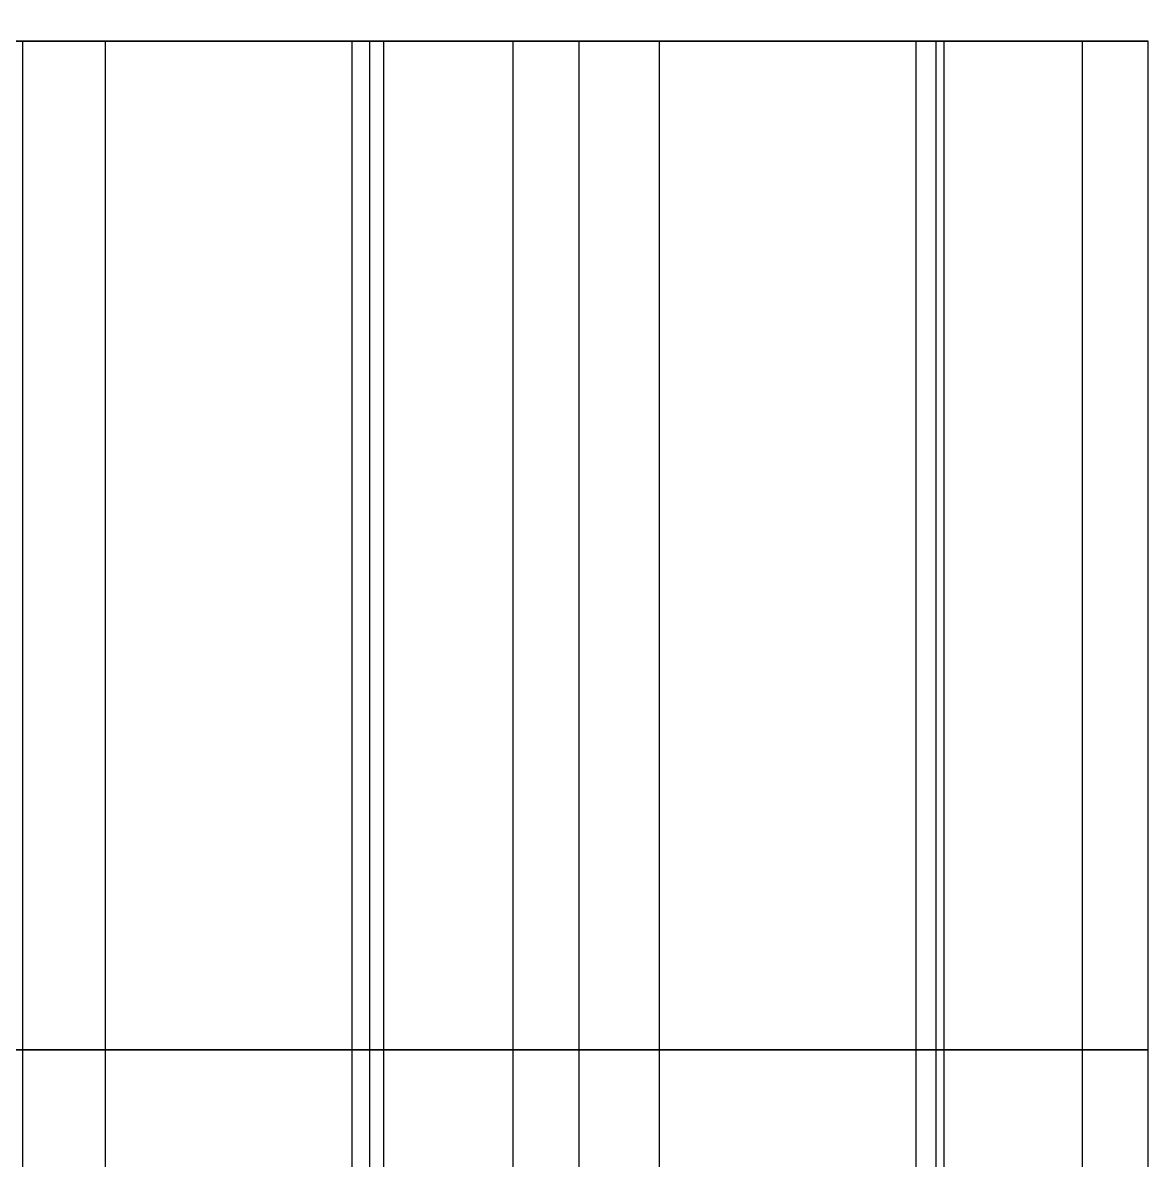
# Model space of a CAD drawing. Extents: x -60 to 60, y 140 to 264.
# Drawn here: x -32.312 to -28.965, y 197.172 to 200.555 of the extents above; entities that cross this region are included whole.
import ezdxf

# ---------------------------------------------------------------- set-up
doc = ezdxf.new("R2010")
doc.units = 0
doc.layers.add('Cut051011', color=7, linetype='CONTINUOUS')

msp = doc.modelspace()

# ---------------------------------------------------------------- linework, layer by layer
at = {"layer": 'Cut051011'}
for p, q in [((-32.312, 197.5, 553.152), (-32.312, 200.5, 553.152)), ((-32.312, 197.5, 553.152), (-32.312, 200.5, 553.152)), ((-32.312, 197.5, 646.848), (-32.312, 200.5, 646.848)), ((-32.312, 197.5, 646.848), (-32.312, 200.5, 646.848)), ((-32.0659, 197.5, 553.352), (-32.0659, 200.5, 553.352)), ((-32.0659, 197.5, 553.352), (-32.0659, 200.5, 553.352)), ((-32.0659, 197.5, 646.648), (-32.0659, 200.5, 646.648)), ((-32.0659, 197.5, 646.648), (-32.0659, 200.5, 646.648)), ((-31.3322, 197.5, 552.491), (-31.3322, 200.5, 552.491)), ((-31.3322, 197.5, 552.491), (-31.3322, 200.5, 552.491)), ((-31.3322, 197.5, 647.509), (-31.3322, 200.5, 647.509)), ((-31.3322, 197.5, 647.509), (-31.3322, 200.5, 647.509)), ((-31.2799, 197.5, 552.3), (-31.2799, 200.5, 552.3)), ((-31.2799, 197.5, 552.3), (-31.2799, 200.5, 552.3)), ((-31.2799, 197.5, 647.7), (-31.2799, 200.5, 647.7)), ((-31.2799, 197.5, 647.7), (-31.2799, 200.5, 647.7)), ((-31.2387, 197.5, 552.795), (-31.2387, 200.5, 552.795)), ((-31.2387, 197.5, 552.795), (-31.2387, 200.5, 552.795)), ((-31.2387, 197.5, 647.205), (-31.2387, 200.5, 647.205)), ((-31.2387, 197.5, 647.205), (-31.2387, 200.5, 647.205)), ((-30.8538, 197.5, 552.023), (-30.8538, 200.5, 552.023)), ((-30.8538, 197.5, 552.023), (-30.8538, 200.5, 552.023)), ((-30.8538, 197.5, 647.977), (-30.8538, 200.5, 647.977)), ((-30.8538, 197.5, 647.977), (-30.8538, 200.5, 647.977)), ((-30.6573, 197.5, 552.053), (-30.6573, 200.5, 552.053)), ((-30.6573, 197.5, 552.053), (-30.6573, 200.5, 552.053)), ((-30.6573, 197.5, 647.947), (-30.6573, 200.5, 647.947)), ((-30.6573, 197.5, 647.947), (-30.6573, 200.5, 647.947)), ((-30.4184, 197.5, 552.262), (-30.4184, 200.5, 552.262)), ((-30.4184, 197.5, 552.262), (-30.4184, 200.5, 552.262)), ((-30.4184, 197.5, 647.738), (-30.4184, 200.5, 647.738)), ((-30.4184, 197.5, 647.738), (-30.4184, 200.5, 647.738)), ((-29.6551, 197.5, 551.427), (-29.6551, 200.5, 551.427)), ((-29.6551, 197.5, 551.427), (-29.6551, 200.5, 551.427)), ((-29.6551, 197.5, 648.573), (-29.6551, 200.5, 648.573)), ((-29.6551, 197.5, 648.573), (-29.6551, 200.5, 648.573)), ((-29.5962, 197.5, 551.237), (-29.5962, 200.5, 551.237)), ((-29.5962, 197.5, 551.237), (-29.5962, 200.5, 551.237)), ((-29.5962, 197.5, 648.763), (-29.5962, 200.5, 648.763)), ((-29.5962, 197.5, 648.763), (-29.5962, 200.5, 648.763)), ((-29.5723, 197.5, 551.733), (-29.5723, 200.5, 551.733)), ((-29.5723, 197.5, 551.733), (-29.5723, 200.5, 551.733)), ((-29.5723, 197.5, 648.267), (-29.5723, 200.5, 648.267)), ((-29.5723, 197.5, 648.267), (-29.5723, 200.5, 648.267)), ((-29.1606, 197.5, 550.975), (-29.1606, 200.5, 550.975)), ((-29.1606, 197.5, 550.975), (-29.1606, 200.5, 550.975)), ((-29.1606, 197.5, 649.025), (-29.1606, 200.5, 649.025)), ((-29.1606, 197.5, 649.025), (-29.1606, 200.5, 649.025)), ((-28.9653, 197.5, 551.012), (-28.9653, 200.5, 551.012)), ((-28.9653, 197.5, 551.012), (-28.9653, 200.5, 551.012)), ((-28.9653, 197.5, 648.988), (-28.9653, 200.5, 648.988)), ((-28.9653, 197.5, 648.988), (-28.9653, 200.5, 648.988)), ((-32.312, 194.5, 553.152), (-32.312, 197.5, 553.152)), ((-32.312, 194.5, 553.152), (-32.312, 197.5, 553.152)), ((-32.312, 194.5, 646.848), (-32.312, 197.5, 646.848)), ((-32.312, 194.5, 646.848), (-32.312, 197.5, 646.848)), ((-32.0659, 194.5, 553.352), (-32.0659, 197.5, 553.352)), ((-32.0659, 194.5, 553.352), (-32.0659, 197.5, 553.352)), ((-32.0659, 194.5, 646.648), (-32.0659, 197.5, 646.648)), ((-32.0659, 194.5, 646.648), (-32.0659, 197.5, 646.648)), ((-31.3322, 194.5, 552.491), (-31.3322, 197.5, 552.491)), ((-31.3322, 194.5, 552.491), (-31.3322, 197.5, 552.491)), ((-31.3322, 194.5, 647.509), (-31.3322, 197.5, 647.509)), ((-31.3322, 194.5, 647.509), (-31.3322, 197.5, 647.509)), ((-31.2799, 194.5, 552.3), (-31.2799, 197.5, 552.3)), ((-31.2799, 194.5, 552.3), (-31.2799, 197.5, 552.3)), ((-31.2799, 194.5, 647.7), (-31.2799, 197.5, 647.7)), ((-31.2799, 194.5, 647.7), (-31.2799, 197.5, 647.7)), ((-31.2387, 194.5, 552.795), (-31.2387, 197.5, 552.795)), ((-31.2387, 194.5, 552.795), (-31.2387, 197.5, 552.795)), ((-31.2387, 194.5, 647.205), (-31.2387, 197.5, 647.205)), ((-31.2387, 194.5, 647.205), (-31.2387, 197.5, 647.205)), ((-30.8538, 194.5, 552.023), (-30.8538, 197.5, 552.023)), ((-30.8538, 194.5, 552.023), (-30.8538, 197.5, 552.023)), ((-30.8538, 194.5, 647.977), (-30.8538, 197.5, 647.977)), ((-30.8538, 194.5, 647.977), (-30.8538, 197.5, 647.977)), ((-30.6573, 194.5, 552.053), (-30.6573, 197.5, 552.053)), ((-30.6573, 194.5, 552.053), (-30.6573, 197.5, 552.053)), ((-30.6573, 194.5, 647.947), (-30.6573, 197.5, 647.947)), ((-30.6573, 194.5, 647.947), (-30.6573, 197.5, 647.947)), ((-30.4184, 194.5, 552.262), (-30.4184, 197.5, 552.262)), ((-30.4184, 194.5, 552.262), (-30.4184, 197.5, 552.262)), ((-30.4184, 194.5, 647.738), (-30.4184, 197.5, 647.738)), ((-30.4184, 194.5, 647.738), (-30.4184, 197.5, 647.738)), ((-29.6551, 194.5, 551.427), (-29.6551, 197.5, 551.427)), ((-29.6551, 194.5, 551.427), (-29.6551, 197.5, 551.427)), ((-29.6551, 194.5, 648.573), (-29.6551, 197.5, 648.573)), ((-29.6551, 194.5, 648.573), (-29.6551, 197.5, 648.573)), ((-29.5962, 194.5, 551.237), (-29.5962, 197.5, 551.237)), ((-29.5962, 194.5, 551.237), (-29.5962, 197.5, 551.237)), ((-29.5962, 194.5, 648.763), (-29.5962, 197.5, 648.763)), ((-29.5962, 194.5, 648.763), (-29.5962, 197.5, 648.763)), ((-29.5723, 194.5, 551.733), (-29.5723, 197.5, 551.733)), ((-29.5723, 194.5, 551.733), (-29.5723, 197.5, 551.733)), ((-29.5723, 194.5, 648.267), (-29.5723, 197.5, 648.267)), ((-29.5723, 194.5, 648.267), (-29.5723, 197.5, 648.267)), ((-29.1606, 194.5, 550.975), (-29.1606, 197.5, 550.975)), ((-29.1606, 194.5, 550.975), (-29.1606, 197.5, 550.975)), ((-29.1606, 194.5, 649.025), (-29.1606, 197.5, 649.025)), ((-29.1606, 194.5, 649.025), (-29.1606, 197.5, 649.025)), ((-28.9653, 194.5, 551.012), (-28.9653, 197.5, 551.012)), ((-28.9653, 194.5, 551.012), (-28.9653, 197.5, 551.012)), ((-28.9653, 194.5, 648.988), (-28.9653, 197.5, 648.988)), ((-28.9653, 194.5, 648.988), (-28.9653, 197.5, 648.988))]:
    msp.add_line(p, q, dxfattribs=at)
for centre in [(0, 203.5), (0, 203.5), (0, 200.5), (0, 200.5)]:
    msp.add_circle(centre, 60, dxfattribs=at)
for points, degree, knots in [([(-32.312, 200.5, 553.152), (-32.3469, 200.5, 553.112), (-32.4062, 200.5, 553.103), (-32.466, 200.5, 553.098), (-32.5094, 200.5, 553.129)], 2, [0, 0, 0, 0.724386, 0.724386, 1.44877, 1.44877, 1.44877]), ([(-32.5094, 200.5, 646.871), (-32.466, 200.5, 646.902), (-32.4062, 200.5, 646.897), (-32.3469, 200.5, 646.888), (-32.312, 200.5, 646.848)], 2, [0, 0, 0, 0.724386, 0.724386, 1.44877, 1.44877, 1.44877]), ([(-32.312, 200.5, 553.152), (-32.3469, 200.5, 553.112), (-32.4062, 200.5, 553.103), (-32.466, 200.5, 553.098), (-32.5094, 200.5, 553.129)], 2, [0, 0, 0, 0.724386, 0.724386, 1.44877, 1.44877, 1.44877]), ([(-32.5094, 200.5, 646.871), (-32.466, 200.5, 646.902), (-32.4062, 200.5, 646.897), (-32.3469, 200.5, 646.888), (-32.312, 200.5, 646.848)], 2, [0, 0, 0, 0.724386, 0.724386, 1.44877, 1.44877, 1.44877]), ([(-31.2387, 200.5, 552.795), (-31.227, 200.5, 552.876), (-31.2327, 200.5, 552.975), (-31.2712, 200.5, 553.073), (-31.3088, 200.5, 553.172), (-31.3814, 200.5, 553.268), (-31.478, 200.5, 553.332), (-31.5739, 200.5, 553.397), (-31.69, 200.5, 553.429), (-31.7952, 200.5, 553.427), (-31.901, 200.5, 553.426), (-31.9943, 200.5, 553.394), (-32.0659, 200.5, 553.352)], 3, [0, 0, 0, 0, 0.558599, 0.558599, 0.558599, 1.1172, 1.1172, 1.1172, 1.6758, 1.6758, 1.6758, 2.2344, 2.2344, 2.2344, 2.2344]), ([(-32.0659, 200.5, 646.648), (-31.9943, 200.5, 646.606), (-31.901, 200.5, 646.574), (-31.7952, 200.5, 646.573), (-31.69, 200.5, 646.571), (-31.5739, 200.5, 646.603), (-31.478, 200.5, 646.668), (-31.3814, 200.5, 646.732), (-31.3088, 200.5, 646.828), (-31.2712, 200.5, 646.927), (-31.2327, 200.5, 647.025), (-31.227, 200.5, 647.124), (-31.2387, 200.5, 647.205)], 3, [0, 0, 0, 0, 0.558599, 0.558599, 0.558599, 1.1172, 1.1172, 1.1172, 1.6758, 1.6758, 1.6758, 2.2344, 2.2344, 2.2344, 2.2344]), ([(-31.2387, 200.5, 552.795), (-31.227, 200.5, 552.876), (-31.2327, 200.5, 552.975), (-31.2712, 200.5, 553.073), (-31.3088, 200.5, 553.172), (-31.3814, 200.5, 553.268), (-31.478, 200.5, 553.332), (-31.5739, 200.5, 553.397), (-31.69, 200.5, 553.429), (-31.7952, 200.5, 553.427), (-31.901, 200.5, 553.426), (-31.9943, 200.5, 553.394), (-32.0659, 200.5, 553.352)], 3, [0, 0, 0, 0, 0.558599, 0.558599, 0.558599, 1.1172, 1.1172, 1.1172, 1.6758, 1.6758, 1.6758, 2.2344, 2.2344, 2.2344, 2.2344]), ([(-32.0659, 200.5, 646.648), (-31.9943, 200.5, 646.606), (-31.901, 200.5, 646.574), (-31.7952, 200.5, 646.573), (-31.69, 200.5, 646.571), (-31.5739, 200.5, 646.603), (-31.478, 200.5, 646.668), (-31.3814, 200.5, 646.732), (-31.3088, 200.5, 646.828), (-31.2712, 200.5, 646.927), (-31.2327, 200.5, 647.025), (-31.227, 200.5, 647.124), (-31.2387, 200.5, 647.205)], 3, [0, 0, 0, 0, 0.558599, 0.558599, 0.558599, 1.1172, 1.1172, 1.1172, 1.6758, 1.6758, 1.6758, 2.2344, 2.2344, 2.2344, 2.2344]), ([(-31.2799, 200.5, 552.3), (-31.3247, 200.5, 552.328), (-31.3424, 200.5, 552.386), (-31.3562, 200.5, 552.444), (-31.3322, 200.5, 552.491)], 2, [0, 0, 0, 0.724386, 0.724386, 1.44877, 1.44877, 1.44877]), ([(-31.3322, 200.5, 647.509), (-31.3562, 200.5, 647.556), (-31.3424, 200.5, 647.614), (-31.3247, 200.5, 647.672), (-31.2799, 200.5, 647.7)], 2, [0, 0, 0, 0.724386, 0.724386, 1.44877, 1.44877, 1.44877]), ([(-31.2799, 200.5, 552.3), (-31.3247, 200.5, 552.328), (-31.3424, 200.5, 552.386), (-31.3562, 200.5, 552.444), (-31.3322, 200.5, 552.491)], 2, [0, 0, 0, 0.724386, 0.724386, 1.44877, 1.44877, 1.44877]), ([(-31.3322, 200.5, 647.509), (-31.3562, 200.5, 647.556), (-31.3424, 200.5, 647.614), (-31.3247, 200.5, 647.672), (-31.2799, 200.5, 647.7)], 2, [0, 0, 0, 0.724386, 0.724386, 1.44877, 1.44877, 1.44877]), ([(-30.6573, 200.5, 552.053), (-30.6909, 200.5, 552.012), (-30.7498, 200.5, 552.001), (-30.8094, 200.5, 551.994), (-30.8538, 200.5, 552.023)], 2, [0, 0, 0, 0.724386, 0.724386, 1.44877, 1.44877, 1.44877]), ([(-30.8538, 200.5, 647.977), (-30.8094, 200.5, 648.006), (-30.7498, 200.5, 647.999), (-30.6909, 200.5, 647.988), (-30.6573, 200.5, 647.947)], 2, [0, 0, 0, 0.724386, 0.724386, 1.44877, 1.44877, 1.44877]), ([(-30.6573, 200.5, 552.053), (-30.6909, 200.5, 552.012), (-30.7498, 200.5, 552.001), (-30.8094, 200.5, 551.994), (-30.8538, 200.5, 552.023)], 2, [0, 0, 0, 0.724386, 0.724386, 1.44877, 1.44877, 1.44877]), ([(-30.8538, 200.5, 647.977), (-30.8094, 200.5, 648.006), (-30.7498, 200.5, 647.999), (-30.6909, 200.5, 647.988), (-30.6573, 200.5, 647.947)], 2, [0, 0, 0, 0.724386, 0.724386, 1.44877, 1.44877, 1.44877]), ([(-29.5723, 200.5, 551.733), (-29.5634, 200.5, 551.815), (-29.5725, 200.5, 551.913), (-29.6144, 200.5, 552.011), (-29.6554, 200.5, 552.107), (-29.7314, 200.5, 552.201), (-29.8301, 200.5, 552.262), (-29.9282, 200.5, 552.324), (-30.0454, 200.5, 552.351), (-30.1504, 200.5, 552.346), (-30.2561, 200.5, 552.341), (-30.3483, 200.5, 552.306), (-30.4184, 200.5, 552.262)], 3, [0, 0, 0, 0, 0.558599, 0.558599, 0.558599, 1.1172, 1.1172, 1.1172, 1.6758, 1.6758, 1.6758, 2.2344, 2.2344, 2.2344, 2.2344]), ([(-30.4184, 200.5, 647.738), (-30.3483, 200.5, 647.694), (-30.2561, 200.5, 647.659), (-30.1504, 200.5, 647.654), (-30.0454, 200.5, 647.649), (-29.9282, 200.5, 647.676), (-29.8301, 200.5, 647.738), (-29.7314, 200.5, 647.799), (-29.6554, 200.5, 647.893), (-29.6144, 200.5, 647.989), (-29.5725, 200.5, 648.087), (-29.5634, 200.5, 648.185), (-29.5723, 200.5, 648.267)], 3, [0, 0, 0, 0, 0.558599, 0.558599, 0.558599, 1.1172, 1.1172, 1.1172, 1.6758, 1.6758, 1.6758, 2.2344, 2.2344, 2.2344, 2.2344]), ([(-29.5723, 200.5, 551.733), (-29.5634, 200.5, 551.815), (-29.5725, 200.5, 551.913), (-29.6144, 200.5, 552.011), (-29.6554, 200.5, 552.107), (-29.7314, 200.5, 552.201), (-29.8301, 200.5, 552.262), (-29.9282, 200.5, 552.324), (-30.0454, 200.5, 552.351), (-30.1504, 200.5, 552.346), (-30.2561, 200.5, 552.341), (-30.3483, 200.5, 552.306), (-30.4184, 200.5, 552.262)], 3, [0, 0, 0, 0, 0.558599, 0.558599, 0.558599, 1.1172, 1.1172, 1.1172, 1.6758, 1.6758, 1.6758, 2.2344, 2.2344, 2.2344, 2.2344]), ([(-30.4184, 200.5, 647.738), (-30.3483, 200.5, 647.694), (-30.2561, 200.5, 647.659), (-30.1504, 200.5, 647.654), (-30.0454, 200.5, 647.649), (-29.9282, 200.5, 647.676), (-29.8301, 200.5, 647.738), (-29.7314, 200.5, 647.799), (-29.6554, 200.5, 647.893), (-29.6144, 200.5, 647.989), (-29.5725, 200.5, 648.087), (-29.5634, 200.5, 648.185), (-29.5723, 200.5, 648.267)], 3, [0, 0, 0, 0, 0.558599, 0.558599, 0.558599, 1.1172, 1.1172, 1.1172, 1.6758, 1.6758, 1.6758, 2.2344, 2.2344, 2.2344, 2.2344]), ([(-29.5962, 200.5, 551.237), (-29.6419, 200.5, 551.264), (-29.6616, 200.5, 551.321), (-29.6774, 200.5, 551.379), (-29.6551, 200.5, 551.427)], 2, [0, 0, 0, 0.724386, 0.724386, 1.44877, 1.44877, 1.44877]), ([(-29.6551, 200.5, 648.573), (-29.6774, 200.5, 648.621), (-29.6616, 200.5, 648.679), (-29.6419, 200.5, 648.736), (-29.5962, 200.5, 648.763)], 2, [0, 0, 0, 0.724386, 0.724386, 1.44877, 1.44877, 1.44877]), ([(-29.5962, 200.5, 551.237), (-29.6419, 200.5, 551.264), (-29.6616, 200.5, 551.321), (-29.6774, 200.5, 551.379), (-29.6551, 200.5, 551.427)], 2, [0, 0, 0, 0.724386, 0.724386, 1.44877, 1.44877, 1.44877]), ([(-29.6551, 200.5, 648.573), (-29.6774, 200.5, 648.621), (-29.6616, 200.5, 648.679), (-29.6419, 200.5, 648.736), (-29.5962, 200.5, 648.763)], 2, [0, 0, 0, 0.724386, 0.724386, 1.44877, 1.44877, 1.44877]), ([(-28.9653, 200.5, 551.012), (-28.9974, 200.5, 550.97), (-29.0559, 200.5, 550.957), (-29.1152, 200.5, 550.948), (-29.1606, 200.5, 550.975)], 2, [0, 0, 0, 0.724386, 0.724386, 1.44877, 1.44877, 1.44877]), ([(-29.1606, 200.5, 649.025), (-29.1152, 200.5, 649.052), (-29.0559, 200.5, 649.043), (-28.9974, 200.5, 649.03), (-28.9653, 200.5, 648.988)], 2, [0, 0, 0, 0.724386, 0.724386, 1.44877, 1.44877, 1.44877]), ([(-28.9653, 200.5, 551.012), (-28.9974, 200.5, 550.97), (-29.0559, 200.5, 550.957), (-29.1152, 200.5, 550.948), (-29.1606, 200.5, 550.975)], 2, [0, 0, 0, 0.724386, 0.724386, 1.44877, 1.44877, 1.44877]), ([(-29.1606, 200.5, 649.025), (-29.1152, 200.5, 649.052), (-29.0559, 200.5, 649.043), (-28.9974, 200.5, 649.03), (-28.9653, 200.5, 648.988)], 2, [0, 0, 0, 0.724386, 0.724386, 1.44877, 1.44877, 1.44877]), ([(-32.312, 197.5, 553.152), (-32.3469, 197.5, 553.112), (-32.4062, 197.5, 553.103), (-32.466, 197.5, 553.098), (-32.5094, 197.5, 553.129)], 2, [0, 0, 0, 0.724386, 0.724386, 1.44877, 1.44877, 1.44877]), ([(-32.5094, 197.5, 646.871), (-32.466, 197.5, 646.902), (-32.4062, 197.5, 646.897), (-32.3469, 197.5, 646.888), (-32.312, 197.5, 646.848)], 2, [0, 0, 0, 0.724386, 0.724386, 1.44877, 1.44877, 1.44877]), ([(-32.312, 197.5, 553.152), (-32.3469, 197.5, 553.112), (-32.4062, 197.5, 553.103), (-32.466, 197.5, 553.098), (-32.5094, 197.5, 553.129)], 2, [0, 0, 0, 0.724386, 0.724386, 1.44877, 1.44877, 1.44877]), ([(-32.5094, 197.5, 646.871), (-32.466, 197.5, 646.902), (-32.4062, 197.5, 646.897), (-32.3469, 197.5, 646.888), (-32.312, 197.5, 646.848)], 2, [0, 0, 0, 0.724386, 0.724386, 1.44877, 1.44877, 1.44877]), ([(-32.312, 197.5, 553.152), (-32.3469, 197.5, 553.112), (-32.4062, 197.5, 553.103), (-32.466, 197.5, 553.098), (-32.5094, 197.5, 553.129)], 2, [0, 0, 0, 0.724386, 0.724386, 1.44877, 1.44877, 1.44877]), ([(-32.5094, 197.5, 646.871), (-32.466, 197.5, 646.902), (-32.4062, 197.5, 646.897), (-32.3469, 197.5, 646.888), (-32.312, 197.5, 646.848)], 2, [0, 0, 0, 0.724386, 0.724386, 1.44877, 1.44877, 1.44877]), ([(-32.312, 197.5, 553.152), (-32.3469, 197.5, 553.112), (-32.4062, 197.5, 553.103), (-32.466, 197.5, 553.098), (-32.5094, 197.5, 553.129)], 2, [0, 0, 0, 0.724386, 0.724386, 1.44877, 1.44877, 1.44877]), ([(-32.5094, 197.5, 646.871), (-32.466, 197.5, 646.902), (-32.4062, 197.5, 646.897), (-32.3469, 197.5, 646.888), (-32.312, 197.5, 646.848)], 2, [0, 0, 0, 0.724386, 0.724386, 1.44877, 1.44877, 1.44877]), ([(-31.2387, 197.5, 552.795), (-31.227, 197.5, 552.876), (-31.2327, 197.5, 552.975), (-31.2712, 197.5, 553.073), (-31.3088, 197.5, 553.172), (-31.3814, 197.5, 553.268), (-31.478, 197.5, 553.332), (-31.5739, 197.5, 553.397), (-31.69, 197.5, 553.429), (-31.7952, 197.5, 553.427), (-31.901, 197.5, 553.426), (-31.9943, 197.5, 553.394), (-32.0659, 197.5, 553.352)], 3, [0, 0, 0, 0, 0.558599, 0.558599, 0.558599, 1.1172, 1.1172, 1.1172, 1.6758, 1.6758, 1.6758, 2.2344, 2.2344, 2.2344, 2.2344]), ([(-32.0659, 197.5, 646.648), (-31.9943, 197.5, 646.606), (-31.901, 197.5, 646.574), (-31.7952, 197.5, 646.573), (-31.69, 197.5, 646.571), (-31.5739, 197.5, 646.603), (-31.478, 197.5, 646.668), (-31.3814, 197.5, 646.732), (-31.3088, 197.5, 646.828), (-31.2712, 197.5, 646.927), (-31.2327, 197.5, 647.025), (-31.227, 197.5, 647.124), (-31.2387, 197.5, 647.205)], 3, [0, 0, 0, 0, 0.558599, 0.558599, 0.558599, 1.1172, 1.1172, 1.1172, 1.6758, 1.6758, 1.6758, 2.2344, 2.2344, 2.2344, 2.2344]), ([(-31.2387, 197.5, 552.795), (-31.227, 197.5, 552.876), (-31.2327, 197.5, 552.975), (-31.2712, 197.5, 553.073), (-31.3088, 197.5, 553.172), (-31.3814, 197.5, 553.268), (-31.478, 197.5, 553.332), (-31.5739, 197.5, 553.397), (-31.69, 197.5, 553.429), (-31.7952, 197.5, 553.427), (-31.901, 197.5, 553.426), (-31.9943, 197.5, 553.394), (-32.0659, 197.5, 553.352)], 3, [0, 0, 0, 0, 0.558599, 0.558599, 0.558599, 1.1172, 1.1172, 1.1172, 1.6758, 1.6758, 1.6758, 2.2344, 2.2344, 2.2344, 2.2344]), ([(-32.0659, 197.5, 646.648), (-31.9943, 197.5, 646.606), (-31.901, 197.5, 646.574), (-31.7952, 197.5, 646.573), (-31.69, 197.5, 646.571), (-31.5739, 197.5, 646.603), (-31.478, 197.5, 646.668), (-31.3814, 197.5, 646.732), (-31.3088, 197.5, 646.828), (-31.2712, 197.5, 646.927), (-31.2327, 197.5, 647.025), (-31.227, 197.5, 647.124), (-31.2387, 197.5, 647.205)], 3, [0, 0, 0, 0, 0.558599, 0.558599, 0.558599, 1.1172, 1.1172, 1.1172, 1.6758, 1.6758, 1.6758, 2.2344, 2.2344, 2.2344, 2.2344]), ([(-31.2387, 197.5, 552.795), (-31.227, 197.5, 552.876), (-31.2327, 197.5, 552.975), (-31.2712, 197.5, 553.073), (-31.3088, 197.5, 553.172), (-31.3814, 197.5, 553.268), (-31.478, 197.5, 553.332), (-31.5739, 197.5, 553.397), (-31.69, 197.5, 553.429), (-31.7952, 197.5, 553.427), (-31.901, 197.5, 553.426), (-31.9943, 197.5, 553.394), (-32.0659, 197.5, 553.352)], 3, [0, 0, 0, 0, 0.558599, 0.558599, 0.558599, 1.1172, 1.1172, 1.1172, 1.6758, 1.6758, 1.6758, 2.2344, 2.2344, 2.2344, 2.2344]), ([(-32.0659, 197.5, 646.648), (-31.9943, 197.5, 646.606), (-31.901, 197.5, 646.574), (-31.7952, 197.5, 646.573), (-31.69, 197.5, 646.571), (-31.5739, 197.5, 646.603), (-31.478, 197.5, 646.668), (-31.3814, 197.5, 646.732), (-31.3088, 197.5, 646.828), (-31.2712, 197.5, 646.927), (-31.2327, 197.5, 647.025), (-31.227, 197.5, 647.124), (-31.2387, 197.5, 647.205)], 3, [0, 0, 0, 0, 0.558599, 0.558599, 0.558599, 1.1172, 1.1172, 1.1172, 1.6758, 1.6758, 1.6758, 2.2344, 2.2344, 2.2344, 2.2344]), ([(-31.2387, 197.5, 552.795), (-31.227, 197.5, 552.876), (-31.2327, 197.5, 552.975), (-31.2712, 197.5, 553.073), (-31.3088, 197.5, 553.172), (-31.3814, 197.5, 553.268), (-31.478, 197.5, 553.332), (-31.5739, 197.5, 553.397), (-31.69, 197.5, 553.429), (-31.7952, 197.5, 553.427), (-31.901, 197.5, 553.426), (-31.9943, 197.5, 553.394), (-32.0659, 197.5, 553.352)], 3, [0, 0, 0, 0, 0.558599, 0.558599, 0.558599, 1.1172, 1.1172, 1.1172, 1.6758, 1.6758, 1.6758, 2.2344, 2.2344, 2.2344, 2.2344]), ([(-32.0659, 197.5, 646.648), (-31.9943, 197.5, 646.606), (-31.901, 197.5, 646.574), (-31.7952, 197.5, 646.573), (-31.69, 197.5, 646.571), (-31.5739, 197.5, 646.603), (-31.478, 197.5, 646.668), (-31.3814, 197.5, 646.732), (-31.3088, 197.5, 646.828), (-31.2712, 197.5, 646.927), (-31.2327, 197.5, 647.025), (-31.227, 197.5, 647.124), (-31.2387, 197.5, 647.205)], 3, [0, 0, 0, 0, 0.558599, 0.558599, 0.558599, 1.1172, 1.1172, 1.1172, 1.6758, 1.6758, 1.6758, 2.2344, 2.2344, 2.2344, 2.2344]), ([(-31.2799, 197.5, 552.3), (-31.3247, 197.5, 552.328), (-31.3424, 197.5, 552.386), (-31.3562, 197.5, 552.444), (-31.3322, 197.5, 552.491)], 2, [0, 0, 0, 0.724386, 0.724386, 1.44877, 1.44877, 1.44877]), ([(-31.3322, 197.5, 647.509), (-31.3562, 197.5, 647.556), (-31.3424, 197.5, 647.614), (-31.3247, 197.5, 647.672), (-31.2799, 197.5, 647.7)], 2, [0, 0, 0, 0.724386, 0.724386, 1.44877, 1.44877, 1.44877]), ([(-31.2799, 197.5, 552.3), (-31.3247, 197.5, 552.328), (-31.3424, 197.5, 552.386), (-31.3562, 197.5, 552.444), (-31.3322, 197.5, 552.491)], 2, [0, 0, 0, 0.724386, 0.724386, 1.44877, 1.44877, 1.44877]), ([(-31.3322, 197.5, 647.509), (-31.3562, 197.5, 647.556), (-31.3424, 197.5, 647.614), (-31.3247, 197.5, 647.672), (-31.2799, 197.5, 647.7)], 2, [0, 0, 0, 0.724386, 0.724386, 1.44877, 1.44877, 1.44877]), ([(-31.2799, 197.5, 552.3), (-31.3247, 197.5, 552.328), (-31.3424, 197.5, 552.386), (-31.3562, 197.5, 552.444), (-31.3322, 197.5, 552.491)], 2, [0, 0, 0, 0.724386, 0.724386, 1.44877, 1.44877, 1.44877]), ([(-31.3322, 197.5, 647.509), (-31.3562, 197.5, 647.556), (-31.3424, 197.5, 647.614), (-31.3247, 197.5, 647.672), (-31.2799, 197.5, 647.7)], 2, [0, 0, 0, 0.724386, 0.724386, 1.44877, 1.44877, 1.44877]), ([(-31.2799, 197.5, 552.3), (-31.3247, 197.5, 552.328), (-31.3424, 197.5, 552.386), (-31.3562, 197.5, 552.444), (-31.3322, 197.5, 552.491)], 2, [0, 0, 0, 0.724386, 0.724386, 1.44877, 1.44877, 1.44877]), ([(-31.3322, 197.5, 647.509), (-31.3562, 197.5, 647.556), (-31.3424, 197.5, 647.614), (-31.3247, 197.5, 647.672), (-31.2799, 197.5, 647.7)], 2, [0, 0, 0, 0.724386, 0.724386, 1.44877, 1.44877, 1.44877]), ([(-30.6573, 197.5, 552.053), (-30.6909, 197.5, 552.012), (-30.7498, 197.5, 552.001), (-30.8094, 197.5, 551.994), (-30.8538, 197.5, 552.023)], 2, [0, 0, 0, 0.724386, 0.724386, 1.44877, 1.44877, 1.44877]), ([(-30.8538, 197.5, 647.977), (-30.8094, 197.5, 648.006), (-30.7498, 197.5, 647.999), (-30.6909, 197.5, 647.988), (-30.6573, 197.5, 647.947)], 2, [0, 0, 0, 0.724386, 0.724386, 1.44877, 1.44877, 1.44877]), ([(-30.6573, 197.5, 552.053), (-30.6909, 197.5, 552.012), (-30.7498, 197.5, 552.001), (-30.8094, 197.5, 551.994), (-30.8538, 197.5, 552.023)], 2, [0, 0, 0, 0.724386, 0.724386, 1.44877, 1.44877, 1.44877]), ([(-30.8538, 197.5, 647.977), (-30.8094, 197.5, 648.006), (-30.7498, 197.5, 647.999), (-30.6909, 197.5, 647.988), (-30.6573, 197.5, 647.947)], 2, [0, 0, 0, 0.724386, 0.724386, 1.44877, 1.44877, 1.44877]), ([(-30.6573, 197.5, 552.053), (-30.6909, 197.5, 552.012), (-30.7498, 197.5, 552.001), (-30.8094, 197.5, 551.994), (-30.8538, 197.5, 552.023)], 2, [0, 0, 0, 0.724386, 0.724386, 1.44877, 1.44877, 1.44877]), ([(-30.8538, 197.5, 647.977), (-30.8094, 197.5, 648.006), (-30.7498, 197.5, 647.999), (-30.6909, 197.5, 647.988), (-30.6573, 197.5, 647.947)], 2, [0, 0, 0, 0.724386, 0.724386, 1.44877, 1.44877, 1.44877]), ([(-30.6573, 197.5, 552.053), (-30.6909, 197.5, 552.012), (-30.7498, 197.5, 552.001), (-30.8094, 197.5, 551.994), (-30.8538, 197.5, 552.023)], 2, [0, 0, 0, 0.724386, 0.724386, 1.44877, 1.44877, 1.44877]), ([(-30.8538, 197.5, 647.977), (-30.8094, 197.5, 648.006), (-30.7498, 197.5, 647.999), (-30.6909, 197.5, 647.988), (-30.6573, 197.5, 647.947)], 2, [0, 0, 0, 0.724386, 0.724386, 1.44877, 1.44877, 1.44877]), ([(-29.5723, 197.5, 551.733), (-29.5634, 197.5, 551.815), (-29.5725, 197.5, 551.913), (-29.6144, 197.5, 552.011), (-29.6554, 197.5, 552.107), (-29.7314, 197.5, 552.201), (-29.8301, 197.5, 552.262), (-29.9282, 197.5, 552.324), (-30.0454, 197.5, 552.351), (-30.1504, 197.5, 552.346), (-30.2561, 197.5, 552.341), (-30.3483, 197.5, 552.306), (-30.4184, 197.5, 552.262)], 3, [0, 0, 0, 0, 0.558599, 0.558599, 0.558599, 1.1172, 1.1172, 1.1172, 1.6758, 1.6758, 1.6758, 2.2344, 2.2344, 2.2344, 2.2344]), ([(-30.4184, 197.5, 647.738), (-30.3483, 197.5, 647.694), (-30.2561, 197.5, 647.659), (-30.1504, 197.5, 647.654), (-30.0454, 197.5, 647.649), (-29.9282, 197.5, 647.676), (-29.8301, 197.5, 647.738), (-29.7314, 197.5, 647.799), (-29.6554, 197.5, 647.893), (-29.6144, 197.5, 647.989), (-29.5725, 197.5, 648.087), (-29.5634, 197.5, 648.185), (-29.5723, 197.5, 648.267)], 3, [0, 0, 0, 0, 0.558599, 0.558599, 0.558599, 1.1172, 1.1172, 1.1172, 1.6758, 1.6758, 1.6758, 2.2344, 2.2344, 2.2344, 2.2344]), ([(-29.5723, 197.5, 551.733), (-29.5634, 197.5, 551.815), (-29.5725, 197.5, 551.913), (-29.6144, 197.5, 552.011), (-29.6554, 197.5, 552.107), (-29.7314, 197.5, 552.201), (-29.8301, 197.5, 552.262), (-29.9282, 197.5, 552.324), (-30.0454, 197.5, 552.351), (-30.1504, 197.5, 552.346), (-30.2561, 197.5, 552.341), (-30.3483, 197.5, 552.306), (-30.4184, 197.5, 552.262)], 3, [0, 0, 0, 0, 0.558599, 0.558599, 0.558599, 1.1172, 1.1172, 1.1172, 1.6758, 1.6758, 1.6758, 2.2344, 2.2344, 2.2344, 2.2344]), ([(-30.4184, 197.5, 647.738), (-30.3483, 197.5, 647.694), (-30.2561, 197.5, 647.659), (-30.1504, 197.5, 647.654), (-30.0454, 197.5, 647.649), (-29.9282, 197.5, 647.676), (-29.8301, 197.5, 647.738), (-29.7314, 197.5, 647.799), (-29.6554, 197.5, 647.893), (-29.6144, 197.5, 647.989), (-29.5725, 197.5, 648.087), (-29.5634, 197.5, 648.185), (-29.5723, 197.5, 648.267)], 3, [0, 0, 0, 0, 0.558599, 0.558599, 0.558599, 1.1172, 1.1172, 1.1172, 1.6758, 1.6758, 1.6758, 2.2344, 2.2344, 2.2344, 2.2344]), ([(-29.5723, 197.5, 551.733), (-29.5634, 197.5, 551.815), (-29.5725, 197.5, 551.913), (-29.6144, 197.5, 552.011), (-29.6554, 197.5, 552.107), (-29.7314, 197.5, 552.201), (-29.8301, 197.5, 552.262), (-29.9282, 197.5, 552.324), (-30.0454, 197.5, 552.351), (-30.1504, 197.5, 552.346), (-30.2561, 197.5, 552.341), (-30.3483, 197.5, 552.306), (-30.4184, 197.5, 552.262)], 3, [0, 0, 0, 0, 0.558599, 0.558599, 0.558599, 1.1172, 1.1172, 1.1172, 1.6758, 1.6758, 1.6758, 2.2344, 2.2344, 2.2344, 2.2344]), ([(-30.4184, 197.5, 647.738), (-30.3483, 197.5, 647.694), (-30.2561, 197.5, 647.659), (-30.1504, 197.5, 647.654), (-30.0454, 197.5, 647.649), (-29.9282, 197.5, 647.676), (-29.8301, 197.5, 647.738), (-29.7314, 197.5, 647.799), (-29.6554, 197.5, 647.893), (-29.6144, 197.5, 647.989), (-29.5725, 197.5, 648.087), (-29.5634, 197.5, 648.185), (-29.5723, 197.5, 648.267)], 3, [0, 0, 0, 0, 0.558599, 0.558599, 0.558599, 1.1172, 1.1172, 1.1172, 1.6758, 1.6758, 1.6758, 2.2344, 2.2344, 2.2344, 2.2344]), ([(-29.5723, 197.5, 551.733), (-29.5634, 197.5, 551.815), (-29.5725, 197.5, 551.913), (-29.6144, 197.5, 552.011), (-29.6554, 197.5, 552.107), (-29.7314, 197.5, 552.201), (-29.8301, 197.5, 552.262), (-29.9282, 197.5, 552.324), (-30.0454, 197.5, 552.351), (-30.1504, 197.5, 552.346), (-30.2561, 197.5, 552.341), (-30.3483, 197.5, 552.306), (-30.4184, 197.5, 552.262)], 3, [0, 0, 0, 0, 0.558599, 0.558599, 0.558599, 1.1172, 1.1172, 1.1172, 1.6758, 1.6758, 1.6758, 2.2344, 2.2344, 2.2344, 2.2344]), ([(-30.4184, 197.5, 647.738), (-30.3483, 197.5, 647.694), (-30.2561, 197.5, 647.659), (-30.1504, 197.5, 647.654), (-30.0454, 197.5, 647.649), (-29.9282, 197.5, 647.676), (-29.8301, 197.5, 647.738), (-29.7314, 197.5, 647.799), (-29.6554, 197.5, 647.893), (-29.6144, 197.5, 647.989), (-29.5725, 197.5, 648.087), (-29.5634, 197.5, 648.185), (-29.5723, 197.5, 648.267)], 3, [0, 0, 0, 0, 0.558599, 0.558599, 0.558599, 1.1172, 1.1172, 1.1172, 1.6758, 1.6758, 1.6758, 2.2344, 2.2344, 2.2344, 2.2344]), ([(-29.5962, 197.5, 551.237), (-29.6419, 197.5, 551.264), (-29.6616, 197.5, 551.321), (-29.6774, 197.5, 551.379), (-29.6551, 197.5, 551.427)], 2, [0, 0, 0, 0.724386, 0.724386, 1.44877, 1.44877, 1.44877]), ([(-29.6551, 197.5, 648.573), (-29.6774, 197.5, 648.621), (-29.6616, 197.5, 648.679), (-29.6419, 197.5, 648.736), (-29.5962, 197.5, 648.763)], 2, [0, 0, 0, 0.724386, 0.724386, 1.44877, 1.44877, 1.44877]), ([(-29.5962, 197.5, 551.237), (-29.6419, 197.5, 551.264), (-29.6616, 197.5, 551.321), (-29.6774, 197.5, 551.379), (-29.6551, 197.5, 551.427)], 2, [0, 0, 0, 0.724386, 0.724386, 1.44877, 1.44877, 1.44877]), ([(-29.6551, 197.5, 648.573), (-29.6774, 197.5, 648.621), (-29.6616, 197.5, 648.679), (-29.6419, 197.5, 648.736), (-29.5962, 197.5, 648.763)], 2, [0, 0, 0, 0.724386, 0.724386, 1.44877, 1.44877, 1.44877]), ([(-29.5962, 197.5, 551.237), (-29.6419, 197.5, 551.264), (-29.6616, 197.5, 551.321), (-29.6774, 197.5, 551.379), (-29.6551, 197.5, 551.427)], 2, [0, 0, 0, 0.724386, 0.724386, 1.44877, 1.44877, 1.44877]), ([(-29.6551, 197.5, 648.573), (-29.6774, 197.5, 648.621), (-29.6616, 197.5, 648.679), (-29.6419, 197.5, 648.736), (-29.5962, 197.5, 648.763)], 2, [0, 0, 0, 0.724386, 0.724386, 1.44877, 1.44877, 1.44877]), ([(-29.5962, 197.5, 551.237), (-29.6419, 197.5, 551.264), (-29.6616, 197.5, 551.321), (-29.6774, 197.5, 551.379), (-29.6551, 197.5, 551.427)], 2, [0, 0, 0, 0.724386, 0.724386, 1.44877, 1.44877, 1.44877]), ([(-29.6551, 197.5, 648.573), (-29.6774, 197.5, 648.621), (-29.6616, 197.5, 648.679), (-29.6419, 197.5, 648.736), (-29.5962, 197.5, 648.763)], 2, [0, 0, 0, 0.724386, 0.724386, 1.44877, 1.44877, 1.44877]), ([(-28.9653, 197.5, 551.012), (-28.9974, 197.5, 550.97), (-29.0559, 197.5, 550.957), (-29.1152, 197.5, 550.948), (-29.1606, 197.5, 550.975)], 2, [0, 0, 0, 0.724386, 0.724386, 1.44877, 1.44877, 1.44877]), ([(-29.1606, 197.5, 649.025), (-29.1152, 197.5, 649.052), (-29.0559, 197.5, 649.043), (-28.9974, 197.5, 649.03), (-28.9653, 197.5, 648.988)], 2, [0, 0, 0, 0.724386, 0.724386, 1.44877, 1.44877, 1.44877]), ([(-28.9653, 197.5, 551.012), (-28.9974, 197.5, 550.97), (-29.0559, 197.5, 550.957), (-29.1152, 197.5, 550.948), (-29.1606, 197.5, 550.975)], 2, [0, 0, 0, 0.724386, 0.724386, 1.44877, 1.44877, 1.44877]), ([(-29.1606, 197.5, 649.025), (-29.1152, 197.5, 649.052), (-29.0559, 197.5, 649.043), (-28.9974, 197.5, 649.03), (-28.9653, 197.5, 648.988)], 2, [0, 0, 0, 0.724386, 0.724386, 1.44877, 1.44877, 1.44877]), ([(-28.9653, 197.5, 551.012), (-28.9974, 197.5, 550.97), (-29.0559, 197.5, 550.957), (-29.1152, 197.5, 550.948), (-29.1606, 197.5, 550.975)], 2, [0, 0, 0, 0.724386, 0.724386, 1.44877, 1.44877, 1.44877]), ([(-29.1606, 197.5, 649.025), (-29.1152, 197.5, 649.052), (-29.0559, 197.5, 649.043), (-28.9974, 197.5, 649.03), (-28.9653, 197.5, 648.988)], 2, [0, 0, 0, 0.724386, 0.724386, 1.44877, 1.44877, 1.44877]), ([(-28.9653, 197.5, 551.012), (-28.9974, 197.5, 550.97), (-29.0559, 197.5, 550.957), (-29.1152, 197.5, 550.948), (-29.1606, 197.5, 550.975)], 2, [0, 0, 0, 0.724386, 0.724386, 1.44877, 1.44877, 1.44877]), ([(-29.1606, 197.5, 649.025), (-29.1152, 197.5, 649.052), (-29.0559, 197.5, 649.043), (-28.9974, 197.5, 649.03), (-28.9653, 197.5, 648.988)], 2, [0, 0, 0, 0.724386, 0.724386, 1.44877, 1.44877, 1.44877])]:
    msp.add_open_spline(points, degree=degree, knots=knots, dxfattribs=at)
for points, degree in [([(-32.0659, 200.5, 553.352), (-32.2049, 200.5, 553.272), (-32.312, 200.5, 553.152)], 2), ([(-32.312, 200.5, 646.848), (-32.2049, 200.5, 646.728), (-32.0659, 200.5, 646.648)], 2), ([(-32.0659, 200.5, 553.352), (-32.2049, 200.5, 553.272), (-32.312, 200.5, 553.152)], 2), ([(-32.312, 200.5, 646.848), (-32.2049, 200.5, 646.728), (-32.0659, 200.5, 646.648)], 2), ([(-31.3322, 200.5, 552.491), (-31.2613, 200.5, 552.636), (-31.2387, 200.5, 552.795)], 2), ([(-31.2387, 200.5, 647.205), (-31.2613, 200.5, 647.364), (-31.3322, 200.5, 647.509)], 2), ([(-31.3322, 200.5, 552.491), (-31.2613, 200.5, 552.636), (-31.2387, 200.5, 552.795)], 2), ([(-31.2387, 200.5, 647.205), (-31.2613, 200.5, 647.364), (-31.3322, 200.5, 647.509)], 2), ([(-30.8538, 200.5, 552.023), (-31.2799, 200.5, 552.3)], 1), ([(-31.2799, 200.5, 647.7), (-30.8538, 200.5, 647.977)], 1), ([(-30.8538, 200.5, 552.023), (-31.2799, 200.5, 552.3)], 1), ([(-31.2799, 200.5, 647.7), (-30.8538, 200.5, 647.977)], 1), ([(-30.4184, 200.5, 552.262), (-30.5545, 200.5, 552.177), (-30.6573, 200.5, 552.053)], 2), ([(-30.6573, 200.5, 647.947), (-30.5545, 200.5, 647.823), (-30.4184, 200.5, 647.738)], 2), ([(-30.4184, 200.5, 552.262), (-30.5545, 200.5, 552.177), (-30.6573, 200.5, 552.053)], 2), ([(-30.6573, 200.5, 647.947), (-30.5545, 200.5, 647.823), (-30.4184, 200.5, 647.738)], 2), ([(-29.6551, 200.5, 551.427), (-29.5893, 200.5, 551.573), (-29.5723, 200.5, 551.733)], 2), ([(-29.5723, 200.5, 648.267), (-29.5893, 200.5, 648.427), (-29.6551, 200.5, 648.573)], 2), ([(-29.6551, 200.5, 551.427), (-29.5893, 200.5, 551.573), (-29.5723, 200.5, 551.733)], 2), ([(-29.5723, 200.5, 648.267), (-29.5893, 200.5, 648.427), (-29.6551, 200.5, 648.573)], 2), ([(-29.1606, 200.5, 550.975), (-29.5962, 200.5, 551.237)], 1), ([(-29.5962, 200.5, 648.763), (-29.1606, 200.5, 649.025)], 1), ([(-29.1606, 200.5, 550.975), (-29.5962, 200.5, 551.237)], 1), ([(-29.5962, 200.5, 648.763), (-29.1606, 200.5, 649.025)], 1), ([(-32.0659, 197.5, 553.352), (-32.2049, 197.5, 553.272), (-32.312, 197.5, 553.152)], 2), ([(-32.312, 197.5, 646.848), (-32.2049, 197.5, 646.728), (-32.0659, 197.5, 646.648)], 2), ([(-32.0659, 197.5, 553.352), (-32.2049, 197.5, 553.272), (-32.312, 197.5, 553.152)], 2), ([(-32.312, 197.5, 646.848), (-32.2049, 197.5, 646.728), (-32.0659, 197.5, 646.648)], 2), ([(-32.0659, 197.5, 553.352), (-32.2049, 197.5, 553.272), (-32.312, 197.5, 553.152)], 2), ([(-32.312, 197.5, 646.848), (-32.2049, 197.5, 646.728), (-32.0659, 197.5, 646.648)], 2), ([(-32.0659, 197.5, 553.352), (-32.2049, 197.5, 553.272), (-32.312, 197.5, 553.152)], 2), ([(-32.312, 197.5, 646.848), (-32.2049, 197.5, 646.728), (-32.0659, 197.5, 646.648)], 2), ([(-31.3322, 197.5, 552.491), (-31.2613, 197.5, 552.636), (-31.2387, 197.5, 552.795)], 2), ([(-31.2387, 197.5, 647.205), (-31.2613, 197.5, 647.364), (-31.3322, 197.5, 647.509)], 2), ([(-31.3322, 197.5, 552.491), (-31.2613, 197.5, 552.636), (-31.2387, 197.5, 552.795)], 2), ([(-31.2387, 197.5, 647.205), (-31.2613, 197.5, 647.364), (-31.3322, 197.5, 647.509)], 2), ([(-31.3322, 197.5, 552.491), (-31.2613, 197.5, 552.636), (-31.2387, 197.5, 552.795)], 2), ([(-31.2387, 197.5, 647.205), (-31.2613, 197.5, 647.364), (-31.3322, 197.5, 647.509)], 2), ([(-31.3322, 197.5, 552.491), (-31.2613, 197.5, 552.636), (-31.2387, 197.5, 552.795)], 2), ([(-31.2387, 197.5, 647.205), (-31.2613, 197.5, 647.364), (-31.3322, 197.5, 647.509)], 2), ([(-30.8538, 197.5, 552.023), (-31.2799, 197.5, 552.3)], 1), ([(-31.2799, 197.5, 647.7), (-30.8538, 197.5, 647.977)], 1), ([(-30.8538, 197.5, 552.023), (-31.2799, 197.5, 552.3)], 1), ([(-31.2799, 197.5, 647.7), (-30.8538, 197.5, 647.977)], 1), ([(-30.8538, 197.5, 552.023), (-31.2799, 197.5, 552.3)], 1), ([(-31.2799, 197.5, 647.7), (-30.8538, 197.5, 647.977)], 1), ([(-30.8538, 197.5, 552.023), (-31.2799, 197.5, 552.3)], 1), ([(-31.2799, 197.5, 647.7), (-30.8538, 197.5, 647.977)], 1), ([(-30.4184, 197.5, 552.262), (-30.5545, 197.5, 552.177), (-30.6573, 197.5, 552.053)], 2), ([(-30.6573, 197.5, 647.947), (-30.5545, 197.5, 647.823), (-30.4184, 197.5, 647.738)], 2), ([(-30.4184, 197.5, 552.262), (-30.5545, 197.5, 552.177), (-30.6573, 197.5, 552.053)], 2), ([(-30.6573, 197.5, 647.947), (-30.5545, 197.5, 647.823), (-30.4184, 197.5, 647.738)], 2), ([(-30.4184, 197.5, 552.262), (-30.5545, 197.5, 552.177), (-30.6573, 197.5, 552.053)], 2), ([(-30.6573, 197.5, 647.947), (-30.5545, 197.5, 647.823), (-30.4184, 197.5, 647.738)], 2), ([(-30.4184, 197.5, 552.262), (-30.5545, 197.5, 552.177), (-30.6573, 197.5, 552.053)], 2), ([(-30.6573, 197.5, 647.947), (-30.5545, 197.5, 647.823), (-30.4184, 197.5, 647.738)], 2), ([(-29.6551, 197.5, 551.427), (-29.5893, 197.5, 551.573), (-29.5723, 197.5, 551.733)], 2), ([(-29.5723, 197.5, 648.267), (-29.5893, 197.5, 648.427), (-29.6551, 197.5, 648.573)], 2), ([(-29.6551, 197.5, 551.427), (-29.5893, 197.5, 551.573), (-29.5723, 197.5, 551.733)], 2), ([(-29.5723, 197.5, 648.267), (-29.5893, 197.5, 648.427), (-29.6551, 197.5, 648.573)], 2), ([(-29.6551, 197.5, 551.427), (-29.5893, 197.5, 551.573), (-29.5723, 197.5, 551.733)], 2), ([(-29.5723, 197.5, 648.267), (-29.5893, 197.5, 648.427), (-29.6551, 197.5, 648.573)], 2), ([(-29.6551, 197.5, 551.427), (-29.5893, 197.5, 551.573), (-29.5723, 197.5, 551.733)], 2), ([(-29.5723, 197.5, 648.267), (-29.5893, 197.5, 648.427), (-29.6551, 197.5, 648.573)], 2), ([(-29.1606, 197.5, 550.975), (-29.5962, 197.5, 551.237)], 1), ([(-29.5962, 197.5, 648.763), (-29.1606, 197.5, 649.025)], 1), ([(-29.1606, 197.5, 550.975), (-29.5962, 197.5, 551.237)], 1), ([(-29.5962, 197.5, 648.763), (-29.1606, 197.5, 649.025)], 1), ([(-29.1606, 197.5, 550.975), (-29.5962, 197.5, 551.237)], 1), ([(-29.5962, 197.5, 648.763), (-29.1606, 197.5, 649.025)], 1), ([(-29.1606, 197.5, 550.975), (-29.5962, 197.5, 551.237)], 1), ([(-29.5962, 197.5, 648.763), (-29.1606, 197.5, 649.025)], 1)]:
    msp.add_open_spline(points, degree=degree, dxfattribs=at)

doc.saveas('drawing.dxf')
